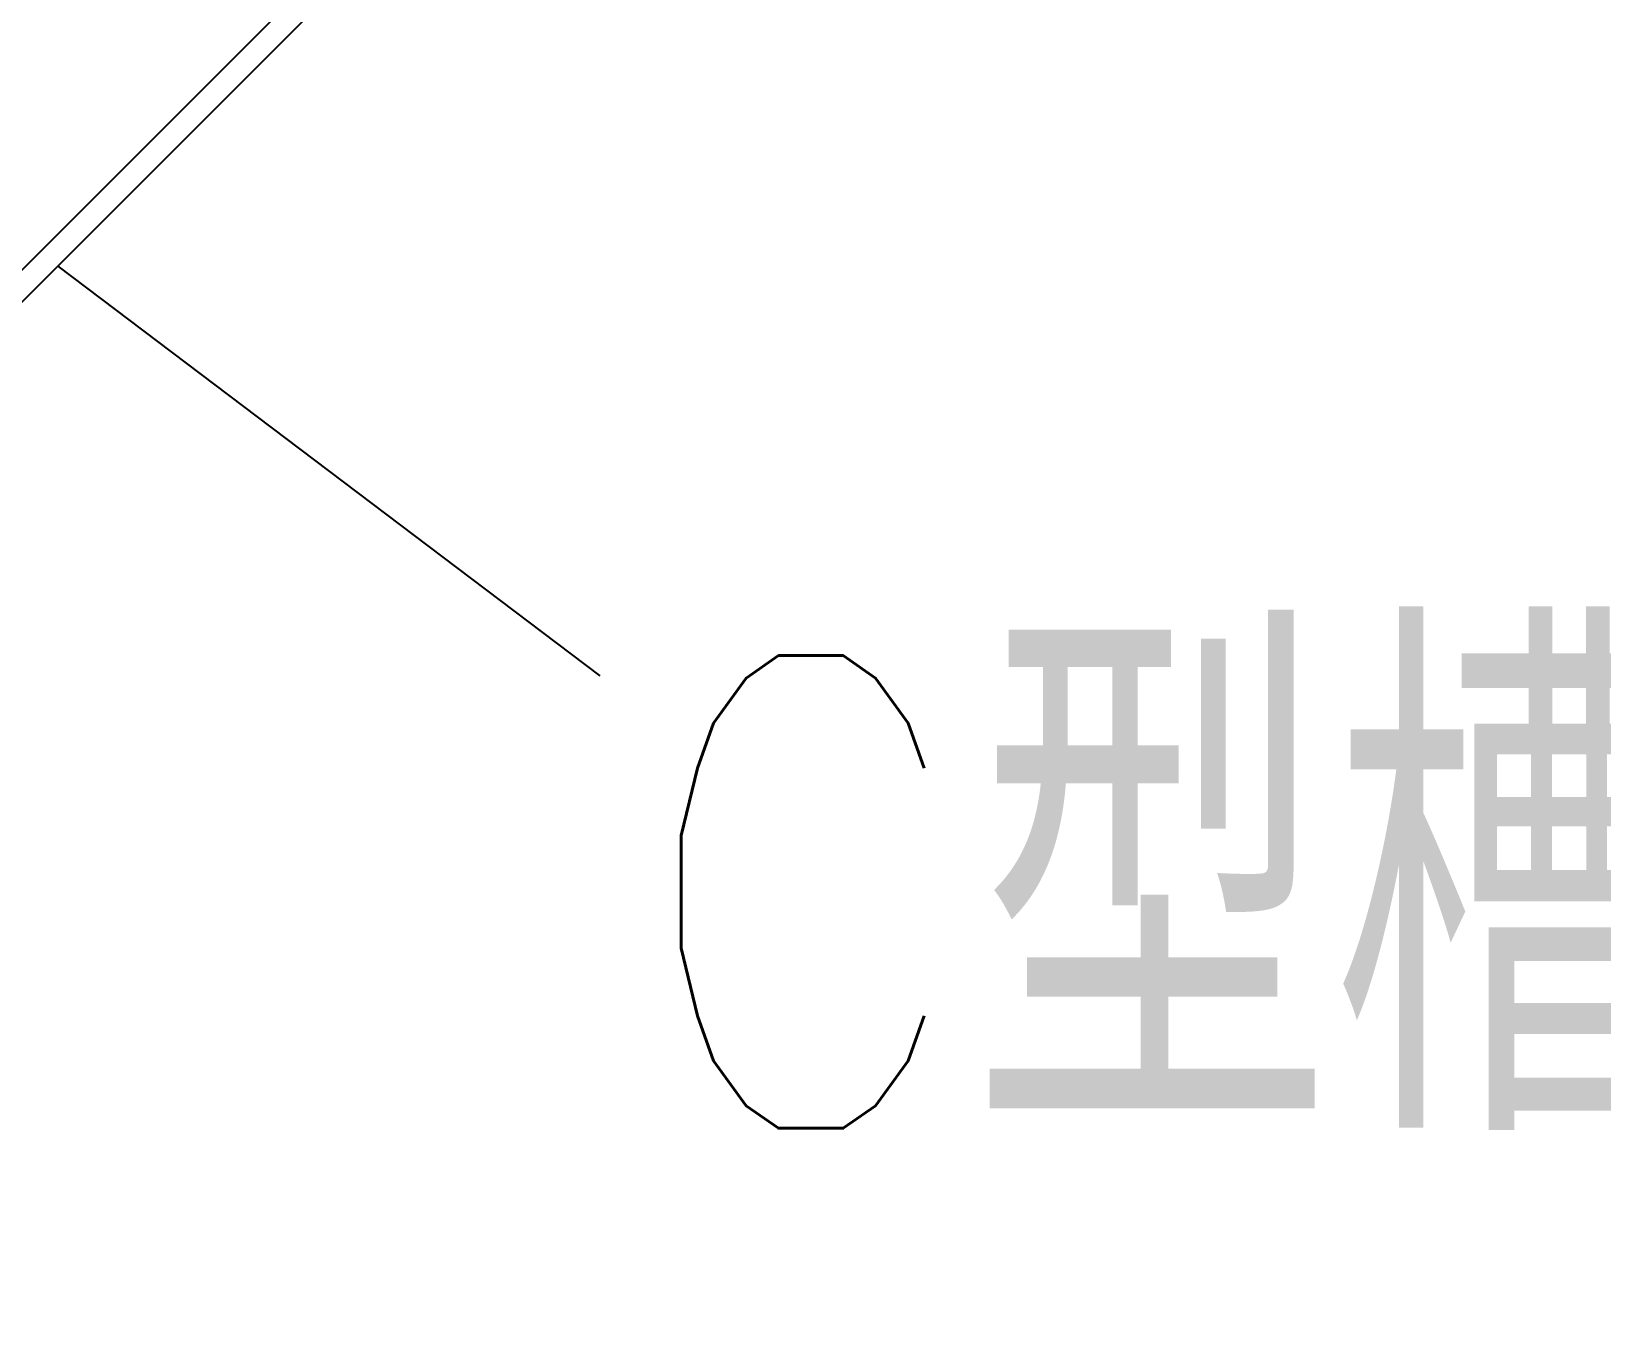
# Model space of a CAD drawing. Header units: inches. Extents: x -1293886 to -986005, y -15154 to 203628.
# Drawn here: x -1238168 to -1237337, y 86573 to 87255 of the extents above; entities that cross this region are included whole.
import ezdxf

# ---------------------------------------------------------------- set-up
doc = ezdxf.new("R2010")
doc.units = ezdxf.units.IN
doc.header["$LTSCALE"] = 100
doc.header["$MEASUREMENT"] = 0
doc.layers.add('W_DIM', color=4, linetype='Continuous')
doc.styles.get("Standard").update_dxf_attribs({"font": 'txt.shx', "bigfont": 'bzhz.shx'})
doc.dimstyles.get("Standard").update_dxf_attribs({"dimtxt": 0.18, "dimasz": 0.18, "dimexe": 0.18, "dimexo": 0.0625, "dimgap": 0.09, "dimtad": 0, "dimtih": 1, "dimtoh": 1, "dimdec": 4, "dimzin": 0, "dimdsep": 46, "dimtxsty": 'Standard', "dimcen": 0.09, "dimadec": 0, "dimazin": 0, "dimtfac": 1, "dimtdec": 4, "dimtofl": 0, "dimtmove": 0, "dimatfit": 3, "dimfxl": 0, "dimtolj": 1, "dimtzin": 0, "dimarcsym": 0})

# ---------------------------------------------------------------- blocks, each defined once
blk = doc.blocks.new('1111')
at = {"layer": 'W_DIM', "color": 7}
for p, q in [((-2278206.02, 1711082.09), (-2277131.95, 1712156.15)), ((-2278197.58, 1711073.65), (-2277123.52, 1712147.72))]:
    blk.add_line(p, q, dxfattribs=at)
at = {"layer": 'W_DIM', "color": 7, "width": 0.8}
blk.add_text('C型槽钢', height=250, dxfattribs=at).set_placement((-2277335.71, 1711175.41))
at = {"layer": 'W_DIM', "color": 7}
blk.add_leader([(-2277639.83, 1711631.4), (-2277353.06, 1711414.73)], dimstyle='Standard', override={"dimgap": 20}, dxfattribs=at)

msp = doc.modelspace()

# ---------------------------------------------------------------- block references
at = {"layer": 'W_DIM'}
msp.add_blockref('1111', (1039485.65, -1624500.72), dxfattribs=at)

doc.saveas('drawing.dxf')
